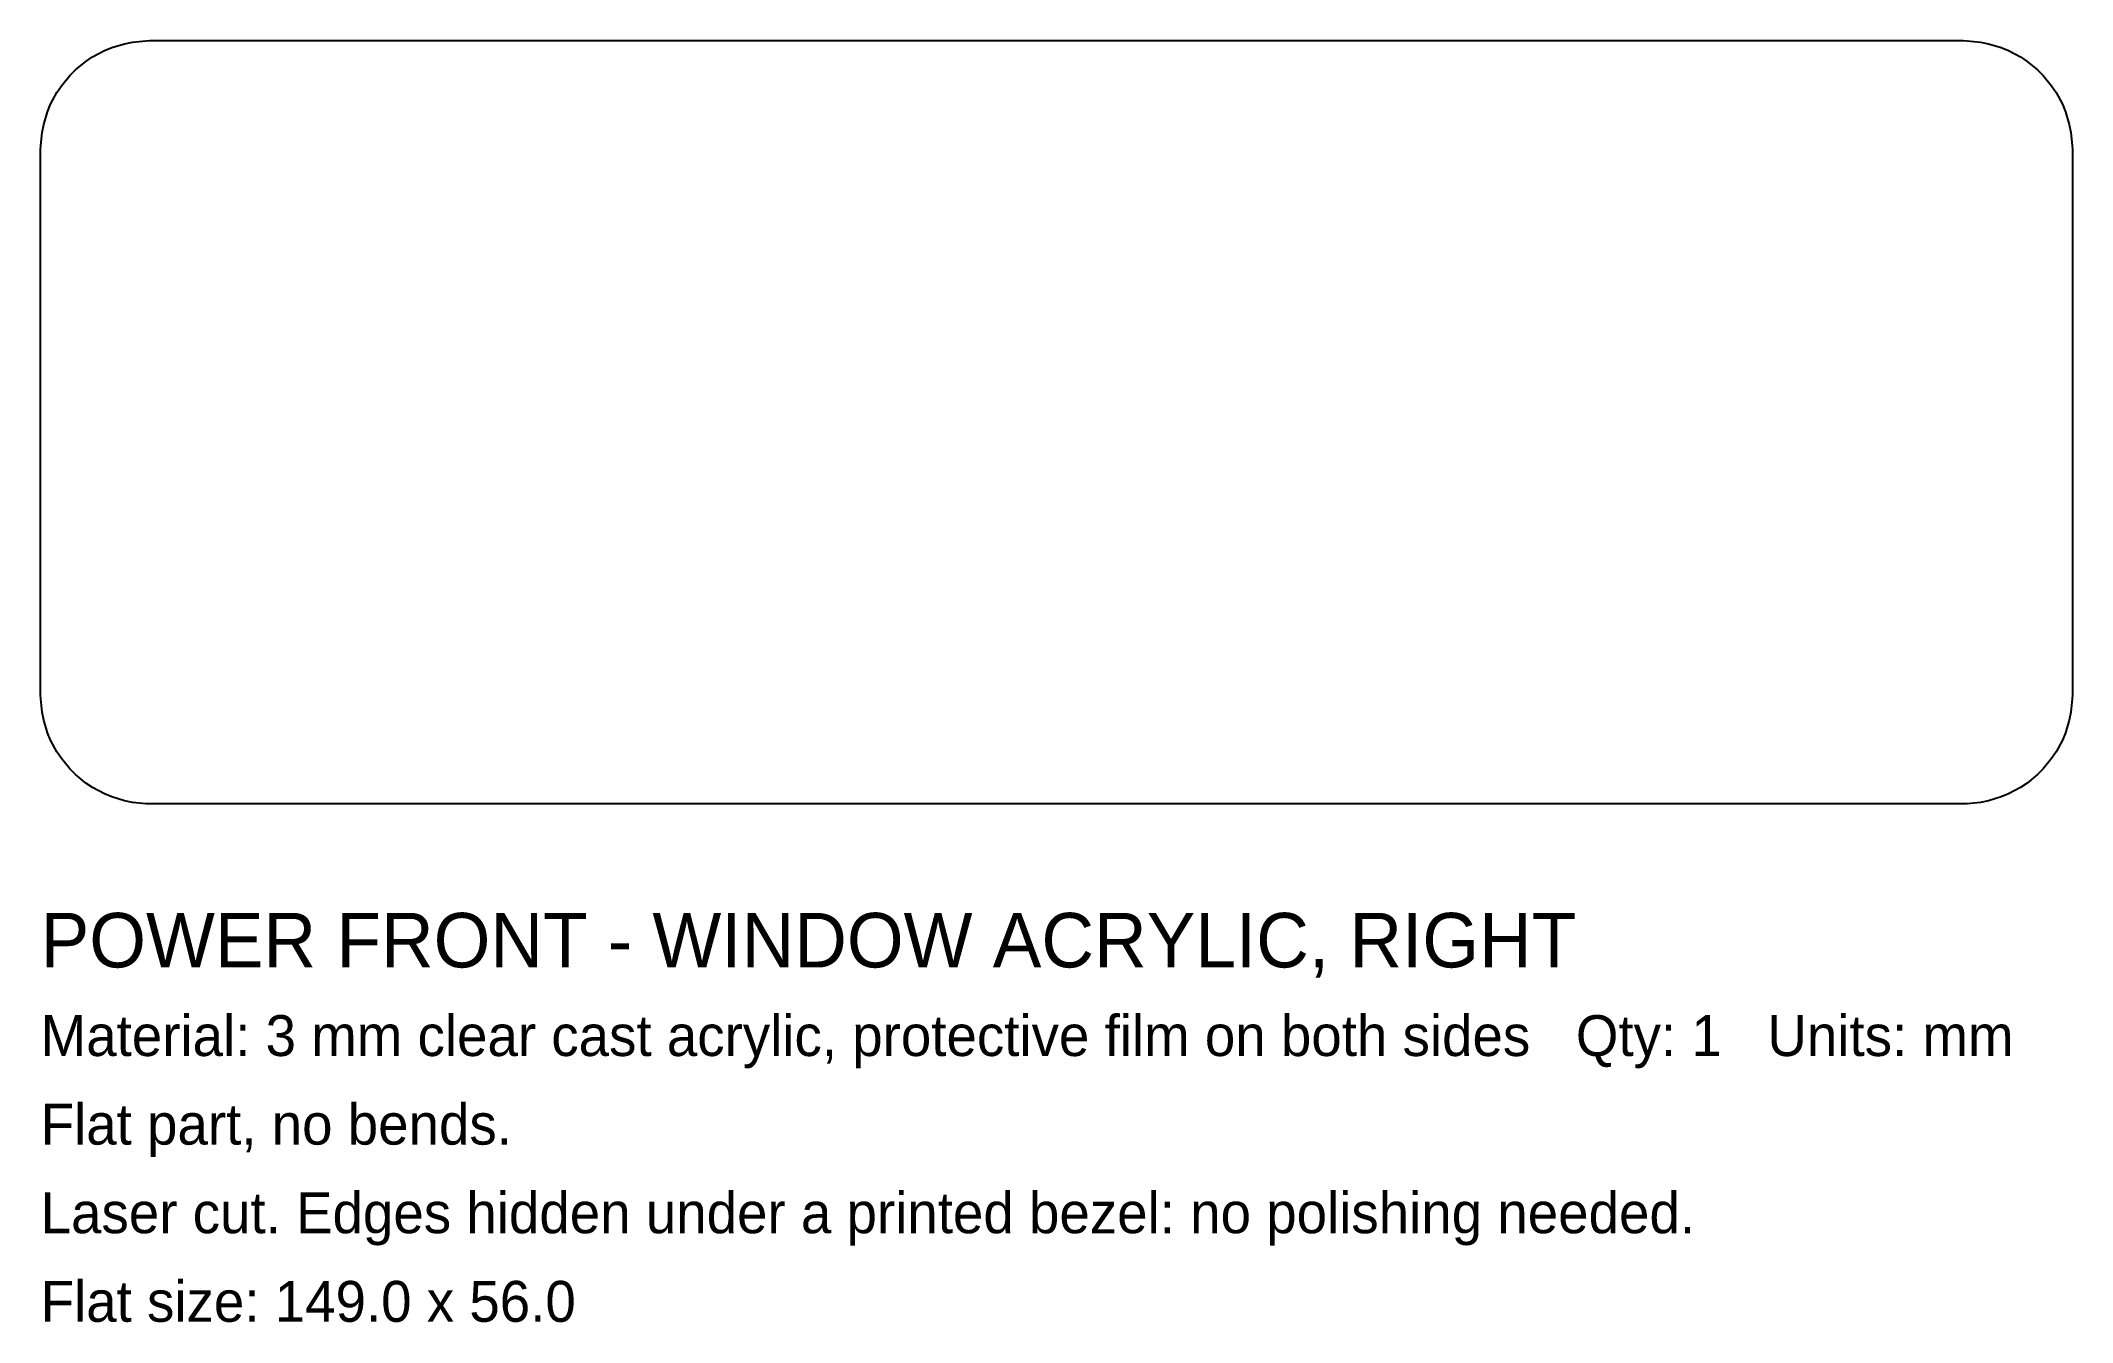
# Model space of a CAD drawing. Header units: millimetres. Extents: x 50 to 200, y 27 to 122.
import ezdxf

# ---------------------------------------------------------------- set-up
doc = ezdxf.new("R2010")
doc.units = ezdxf.units.MM
doc.layers.add('Title', color=7, linetype='CONTINUOUS')
doc.layers.add('Visible', color=7, linetype='CONTINUOUS')

msp = doc.modelspace()

# ---------------------------------------------------------------- linework, layer by layer
at = {"layer": 'Visible'}
for p, q in [((54.308, 120.3031), (55.1724, 120.7652)), ((55.1724, 120.7652), (55.7157, 120.9902)), ((55.7157, 120.9902), (56.6537, 121.2747)), ((56.6537, 121.2747), (57.2305, 121.3895)), ((57.2305, 121.3895), (58.2059, 121.4856)), ((58.2059, 121.4856), (58.5, 121.5)), ((58.5, 121.5), (191.5, 121.5)), ((191.5, 121.5), (191.7941, 121.4856)), ((191.7941, 121.4856), (192.7695, 121.3895)), ((192.7695, 121.3895), (193.3463, 121.2747)), ((193.3463, 121.2747), (194.2843, 120.9902)), ((194.2843, 120.9902), (194.8276, 120.7652)), ((194.8276, 120.7652), (195.692, 120.3031)), ((52.6454, 118.9387), (53.0613, 119.3546)), ((53.0613, 119.3546), (53.819, 119.9764)), ((53.819, 119.9764), (54.308, 120.3031)), ((195.692, 120.3031), (196.181, 119.9764)), ((196.181, 119.9764), (196.9387, 119.3546)), ((196.9387, 119.3546), (197.3546, 118.9387)), ((51.6969, 117.692), (52.0236, 118.181)), ((52.0236, 118.181), (52.6454, 118.9387)), ((197.3546, 118.9387), (197.9764, 118.181)), ((197.9764, 118.181), (198.3031, 117.692)), ((50.7253, 115.3463), (51.0098, 116.2843)), ((51.0098, 116.2843), (51.2348, 116.8276)), ((51.2348, 116.8276), (51.6969, 117.692)), ((198.3031, 117.692), (198.7652, 116.8276)), ((198.7652, 116.8276), (198.9902, 116.2843)), ((198.9902, 116.2843), (199.2747, 115.3463)), ((50.5144, 113.7941), (50.6105, 114.7695)), ((50.6105, 114.7695), (50.7253, 115.3463)), ((199.2747, 115.3463), (199.3895, 114.7695)), ((199.3895, 114.7695), (199.4856, 113.7941)), ((50.5, 113.5), (50.5144, 113.7941)), ((50.5, 73.5), (50.5, 113.5)), ((199.4856, 113.7941), (199.5, 113.5)), ((199.5, 113.5), (199.5, 73.5)), ((50.5144, 73.2059), (50.5, 73.5)), ((50.6105, 72.2305), (50.5144, 73.2059)), ((199.4856, 73.2059), (199.3895, 72.2305)), ((199.5, 73.5), (199.4856, 73.2059)), ((50.7253, 71.6537), (50.6105, 72.2305)), ((51.0098, 70.7157), (50.7253, 71.6537)), ((199.2747, 71.6537), (198.9902, 70.7157)), ((199.3895, 72.2305), (199.2747, 71.6537)), ((51.2348, 70.1724), (51.0098, 70.7157)), ((51.6969, 69.308), (51.2348, 70.1724)), ((198.7652, 70.1724), (198.3031, 69.308)), ((198.9902, 70.7157), (198.7652, 70.1724)), ((52.0236, 68.819), (51.6969, 69.308)), ((52.6454, 68.0613), (52.0236, 68.819)), ((197.9764, 68.819), (197.3546, 68.0613)), ((198.3031, 69.308), (197.9764, 68.819)), ((53.0613, 67.6454), (52.6454, 68.0613)), ((53.819, 67.0236), (53.0613, 67.6454)), ((196.9387, 67.6454), (196.181, 67.0236)), ((197.3546, 68.0613), (196.9387, 67.6454)), ((54.308, 66.6969), (53.819, 67.0236)), ((55.1724, 66.2348), (54.308, 66.6969)), ((55.7157, 66.0098), (55.1724, 66.2348)), ((56.6537, 65.7253), (55.7157, 66.0098)), ((57.2305, 65.6105), (56.6537, 65.7253)), ((58.2059, 65.5144), (57.2305, 65.6105)), ((192.7695, 65.6105), (191.7941, 65.5144)), ((193.3463, 65.7253), (192.7695, 65.6105)), ((194.2843, 66.0098), (193.3463, 65.7253)), ((194.8276, 66.2348), (194.2843, 66.0098)), ((195.692, 66.6969), (194.8276, 66.2348)), ((196.181, 67.0236), (195.692, 66.6969)), ((58.5, 65.5), (58.2059, 65.5144)), ((191.5, 65.5), (58.5, 65.5)), ((191.7941, 65.5144), (191.5, 65.5))]:
    msp.add_line(p, q, dxfattribs=at)

# ---------------------------------------------------------------- texts
at = {"layer": 'Title'}
for s, height, p in [('POWER FRONT - WINDOW ACRYLIC, RIGHT', 4, (50.5, 53.5)), ('Material: 3 mm clear cast acrylic, protective film on both sides   Qty: 1   Units: mm', 3, (50.5, 47)), ('Flat part, no bends.', 3, (50.5, 40.5)), ('Laser cut. Edges hidden under a printed bezel: no polishing needed.', 3, (50.5, 34)), ('Flat size: 149.0 x 56.0', 3, (50.5, 27.5))]:
    msp.add_text(s, height=height, dxfattribs=at).set_placement(p)

doc.saveas('drawing.dxf')
